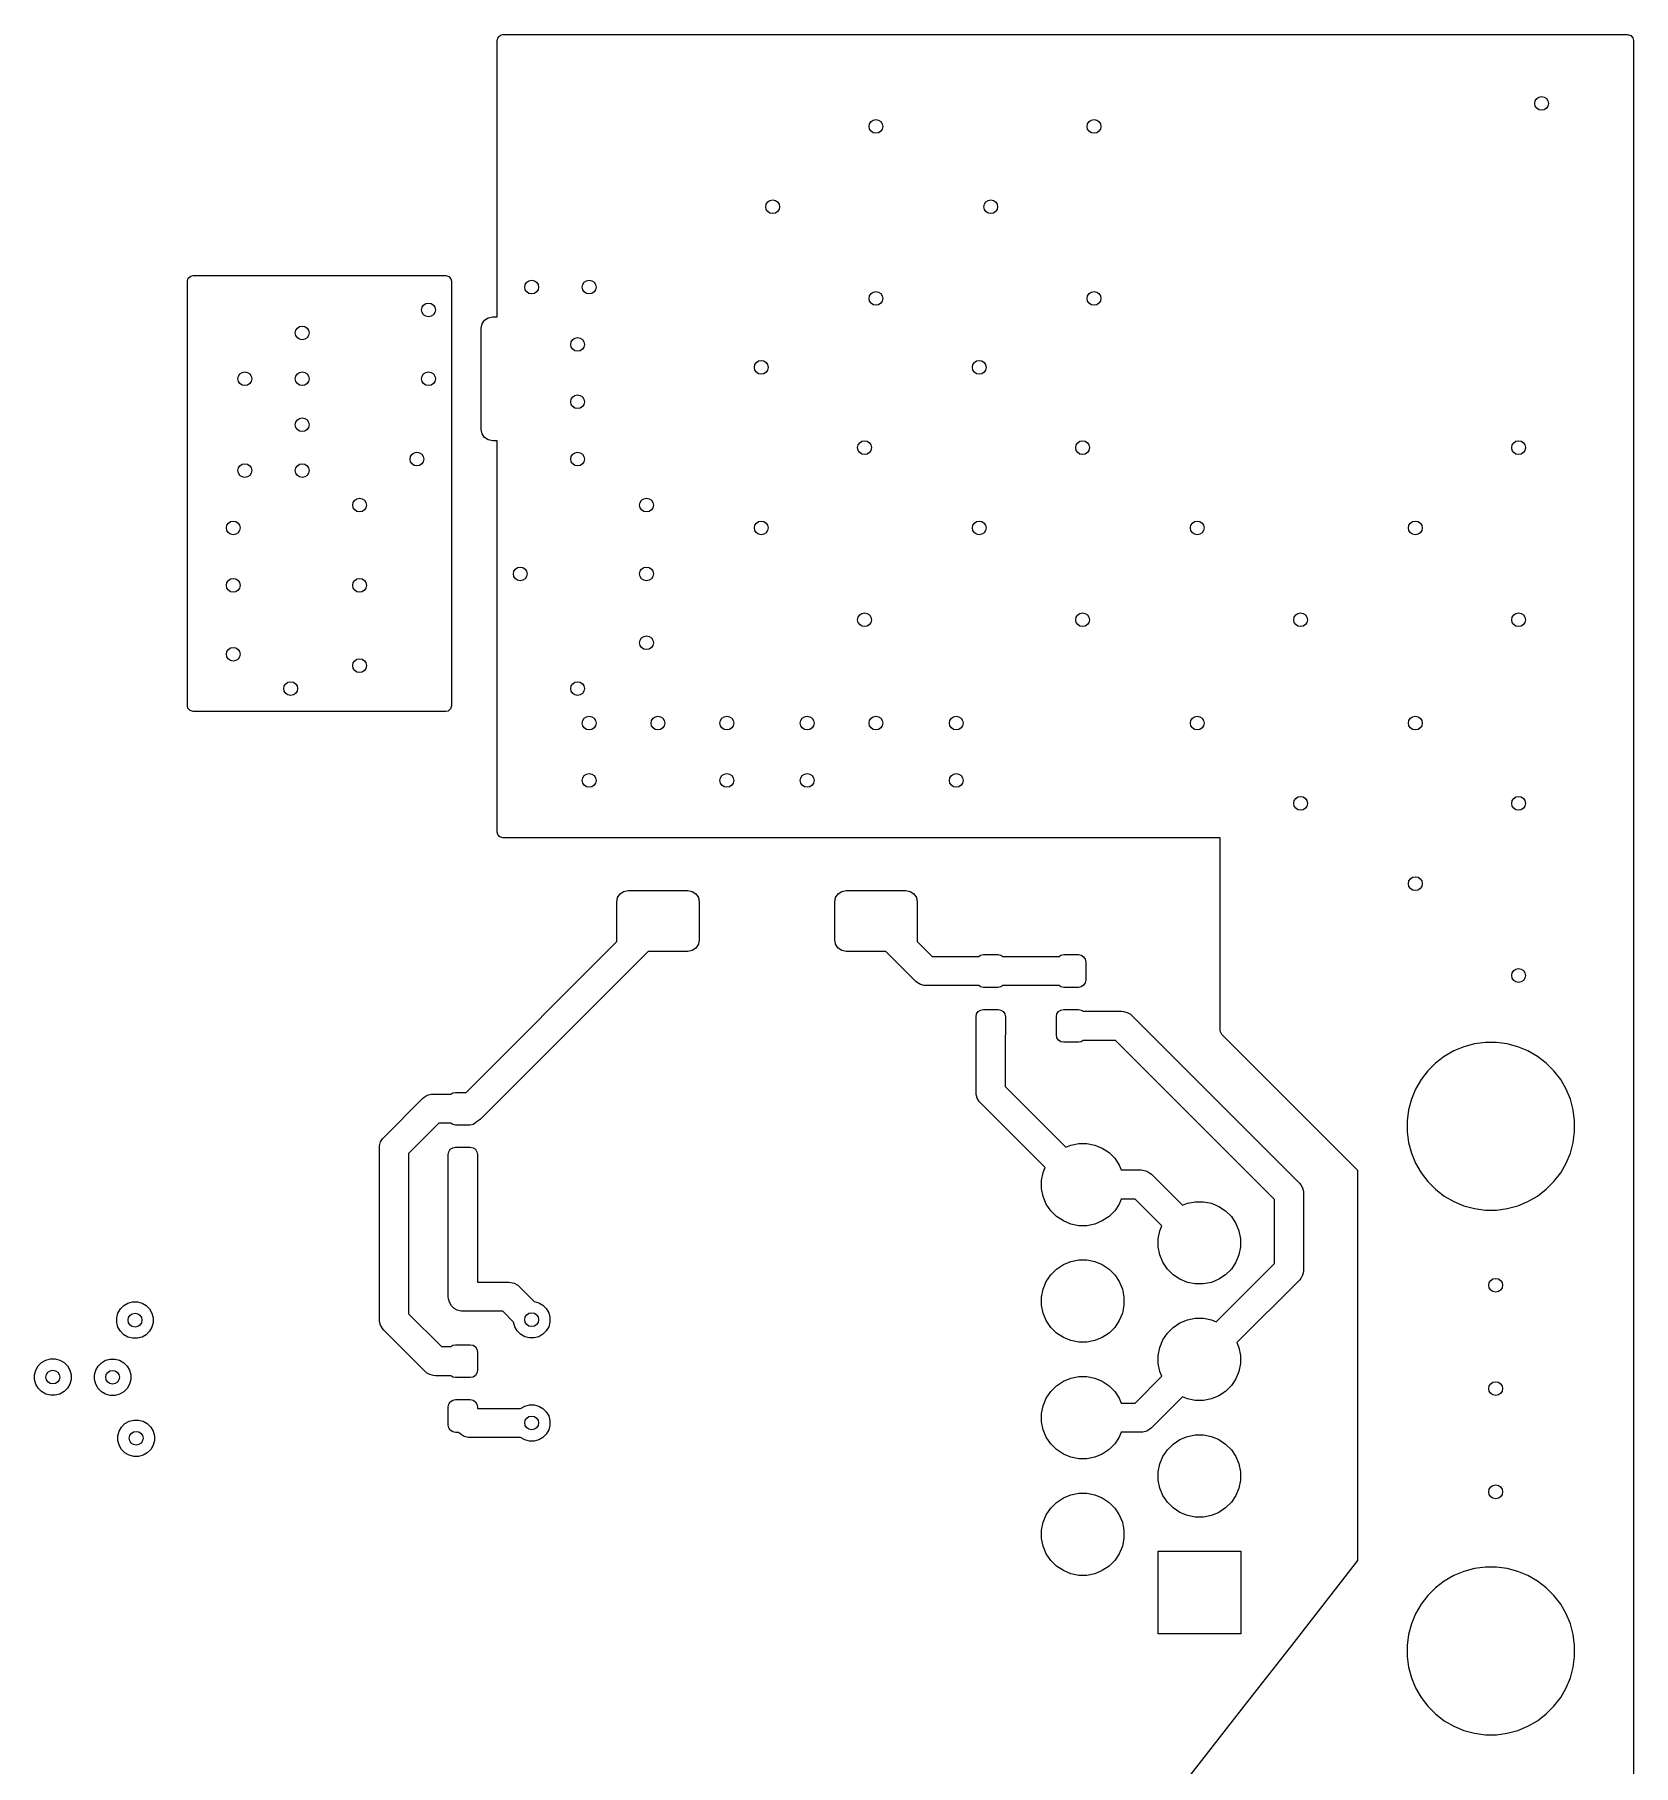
# Model space of a CAD drawing. Extents: x 0.98 to 8.13, y -3.46 to -0.83.
# Drawn here: x 6.759 to 8.13, y -2.311 to -0.827 of the extents above; entities that cross this region are included whole.
import ezdxf

# ---------------------------------------------------------------- set-up
doc = ezdxf.new("R2010")
doc.units = 0
doc.header["$MEASUREMENT"] = 0
doc.layers.add('BLACK', color=7, linetype='CONTINUOUS')

msp = doc.modelspace()

# ---------------------------------------------------------------- linework, layer by layer
at = {"layer": 'BLACK', "linetype": 'CONTINUOUS'}
for p, q in [((7.1555, -0.8317), (7.1563, -0.829)), ((7.1563, -0.829), (7.1584, -0.8272)), ((7.1584, -0.8272), (7.1604, -0.8268)), ((7.1604, -0.8268), (8.125, -0.8268)), ((8.125, -0.8268), (8.1277, -0.8276)), ((8.1277, -0.8276), (8.1295, -0.8296)), ((8.1295, -0.8296), (8.1299, -0.8317)), ((7.1555, -1.0689), (7.1555, -0.8317)), ((8.1299, -0.8317), (8.1299, -3.4597)), ((6.8898, -1.0383), (6.8905, -1.0357)), ((6.8898, -1.4026), (6.8898, -1.0383)), ((6.8905, -1.0357), (6.8926, -1.0339)), ((6.8926, -1.0339), (6.8946, -1.0335)), ((6.8946, -1.0335), (7.1113, -1.0335)), ((7.1113, -1.0335), (7.1139, -1.0342)), ((7.1139, -1.0342), (7.1157, -1.0363)), ((7.1157, -1.0363), (7.1161, -1.0383)), ((7.1161, -1.0383), (7.1161, -1.4026)), ((7.1478, -1.0696), (7.1516, -1.0689)), ((7.1516, -1.0689), (7.1555, -1.0689)), ((7.1417, -1.0787), (7.1425, -1.075)), ((7.1417, -1.1654), (7.1417, -1.0787)), ((7.1425, -1.075), (7.1446, -1.0718)), ((7.1446, -1.0718), (7.1478, -1.0696)), ((7.1425, -1.1691), (7.1417, -1.1654)), ((7.1446, -1.1723), (7.1425, -1.1691)), ((7.1478, -1.1744), (7.1446, -1.1723)), ((7.1516, -1.1752), (7.1478, -1.1744)), ((7.1555, -1.1752), (7.1516, -1.1752)), ((7.1555, -1.5109), (7.1555, -1.1752)), ((6.8902, -1.4046), (6.8898, -1.4026)), ((6.892, -1.4067), (6.8902, -1.4046)), ((6.8946, -1.4075), (6.892, -1.4067)), ((7.1113, -1.4075), (6.8946, -1.4075)), ((7.1133, -1.407), (7.1113, -1.4075)), ((7.1154, -1.4052), (7.1133, -1.407)), ((7.1161, -1.4026), (7.1154, -1.4052)), ((7.156, -1.5129), (7.1555, -1.5109)), ((7.1578, -1.515), (7.156, -1.5129)), ((7.1604, -1.5157), (7.1578, -1.515)), ((7.7756, -1.5157), (7.1604, -1.5157)), ((7.7756, -1.681), (7.7756, -1.5157)), ((7.2579, -1.5709), (7.2586, -1.5671)), ((7.2579, -1.6033), (7.2579, -1.5709)), ((7.2586, -1.5671), (7.2608, -1.5639)), ((7.2608, -1.5639), (7.2639, -1.5618)), ((7.2639, -1.5618), (7.2677, -1.561)), ((7.2677, -1.561), (7.3189, -1.561)), ((7.3189, -1.561), (7.3227, -1.5618)), ((7.3227, -1.5618), (7.3259, -1.5639)), ((7.3259, -1.5639), (7.328, -1.5671)), ((7.328, -1.5671), (7.3287, -1.5709)), ((7.3287, -1.5709), (7.3287, -1.6033)), ((7.4449, -1.5709), (7.4456, -1.5671)), ((7.4449, -1.6033), (7.4449, -1.5709)), ((7.4456, -1.5671), (7.4478, -1.5639)), ((7.4478, -1.5639), (7.451, -1.5618)), ((7.451, -1.5618), (7.4547, -1.561)), ((7.4547, -1.561), (7.5059, -1.561)), ((7.5059, -1.561), (7.5097, -1.5618)), ((7.5097, -1.5618), (7.5129, -1.5639)), ((7.5129, -1.5639), (7.515, -1.5671)), ((7.515, -1.5671), (7.5157, -1.5709)), ((7.5157, -1.5709), (7.5157, -1.6033)), ((7.2581, -1.6046), (7.2579, -1.6033)), ((7.3287, -1.6033), (7.328, -1.6071)), ((7.4456, -1.6071), (7.4449, -1.6033)), ((7.5157, -1.6033), (7.5155, -1.6046)), ((7.1287, -1.7341), (7.2581, -1.6046)), ((7.2849, -1.6132), (7.1411, -1.757)), ((7.3189, -1.6132), (7.2849, -1.6132)), ((7.3227, -1.6124), (7.3189, -1.6132)), ((7.3259, -1.6103), (7.3227, -1.6124)), ((7.328, -1.6071), (7.3259, -1.6103)), ((7.4478, -1.6103), (7.4456, -1.6071)), ((7.451, -1.6124), (7.4478, -1.6103)), ((7.4547, -1.6132), (7.451, -1.6124)), ((7.4887, -1.6132), (7.4547, -1.6132)), ((7.5144, -1.6389), (7.4887, -1.6132)), ((7.5155, -1.6046), (7.5284, -1.6175)), ((7.5284, -1.6175), (7.5684, -1.6175)), ((7.5684, -1.6175), (7.57, -1.6164)), ((7.57, -1.6164), (7.5724, -1.6159)), ((7.5724, -1.6159), (7.585, -1.6159)), ((7.585, -1.6159), (7.5874, -1.6164)), ((7.5874, -1.6164), (7.5891, -1.6175)), ((7.5891, -1.6175), (7.6373, -1.6175)), ((7.6373, -1.6175), (7.6389, -1.6164)), ((7.6389, -1.6164), (7.6413, -1.6159)), ((7.6413, -1.6159), (7.6539, -1.6159)), ((7.6539, -1.6159), (7.6563, -1.6164)), ((7.6563, -1.6164), (7.6584, -1.6178)), ((7.6584, -1.6178), (7.6598, -1.6198)), ((7.6598, -1.6198), (7.6602, -1.6222)), ((7.6602, -1.6222), (7.6602, -1.6378)), ((7.5156, -1.6399), (7.5144, -1.6389)), ((7.5184, -1.6416), (7.5156, -1.6399)), ((7.5216, -1.6424), (7.5184, -1.6416)), ((7.5232, -1.6425), (7.5216, -1.6424)), ((7.5684, -1.6425), (7.5232, -1.6425)), ((7.57, -1.6436), (7.5684, -1.6425)), ((7.5724, -1.6441), (7.57, -1.6436)), ((7.585, -1.6441), (7.5724, -1.6441)), ((7.5874, -1.6436), (7.585, -1.6441)), ((7.5891, -1.6425), (7.5874, -1.6436)), ((7.6373, -1.6425), (7.5891, -1.6425)), ((7.6389, -1.6436), (7.6373, -1.6425)), ((7.6413, -1.6441), (7.6389, -1.6436)), ((7.6539, -1.6441), (7.6413, -1.6441)), ((7.6563, -1.6436), (7.6539, -1.6441)), ((7.6584, -1.6422), (7.6563, -1.6436)), ((7.6598, -1.6402), (7.6584, -1.6422)), ((7.6602, -1.6378), (7.6598, -1.6402)), ((7.5661, -1.6693), (7.5666, -1.6669)), ((7.5661, -1.6848), (7.5661, -1.6693)), ((7.5666, -1.6669), (7.568, -1.6648)), ((7.568, -1.6648), (7.57, -1.6635)), ((7.57, -1.6635), (7.5724, -1.663)), ((7.5724, -1.663), (7.585, -1.663)), ((7.585, -1.663), (7.5874, -1.6635)), ((7.5874, -1.6635), (7.5895, -1.6648)), ((7.5895, -1.6648), (7.5909, -1.6669)), ((7.5909, -1.6669), (7.5913, -1.6693)), ((7.5913, -1.6693), (7.5913, -1.6848)), ((7.635, -1.6693), (7.6355, -1.6669)), ((7.635, -1.6848), (7.635, -1.6693)), ((7.6355, -1.6669), (7.6369, -1.6648)), ((7.6369, -1.6648), (7.6389, -1.6635)), ((7.6389, -1.6635), (7.6413, -1.663)), ((7.6413, -1.663), (7.6539, -1.663)), ((7.6539, -1.663), (7.6563, -1.6635)), ((7.6563, -1.6635), (7.658, -1.6646)), ((7.658, -1.6646), (7.6908, -1.6646)), ((7.6908, -1.6646), (7.6925, -1.6647)), ((7.6925, -1.6647), (7.6956, -1.6655)), ((7.6956, -1.6655), (7.6985, -1.6671)), ((7.6985, -1.6671), (7.6997, -1.6682)), ((7.6997, -1.6682), (7.8435, -1.812)), ((7.5662, -1.6853), (7.5661, -1.6848)), ((7.5662, -1.7343), (7.5662, -1.6853)), ((7.5913, -1.6848), (7.5912, -1.6853)), ((7.5912, -1.6853), (7.5912, -1.7291)), ((7.6355, -1.6873), (7.635, -1.6848)), ((7.6369, -1.6893), (7.6355, -1.6873)), ((7.6389, -1.6907), (7.6369, -1.6893)), ((7.6413, -1.6911), (7.6389, -1.6907)), ((7.6539, -1.6911), (7.6413, -1.6911)), ((7.6563, -1.6907), (7.6539, -1.6911)), ((7.658, -1.6896), (7.6563, -1.6907)), ((7.6857, -1.6896), (7.658, -1.6896)), ((7.8221, -1.826), (7.6857, -1.6896)), ((7.7757, -1.6821), (7.7756, -1.681)), ((7.777, -1.6845), (7.7757, -1.6821)), ((7.851, -1.7585), (7.777, -1.6845)), ((8.003, -1.6913), (7.9936, -1.6925)), ((8.0124, -1.6913), (8.003, -1.6913)), ((8.003, -1.6913), (8.003, -1.6913)), ((8.003, -1.6913), (8.003, -1.6913)), ((8.0217, -1.6925), (8.0124, -1.6913)), ((8.0124, -1.6913), (8.0124, -1.6913)), ((8.0124, -1.6913), (8.0124, -1.6913)), ((7.9677, -1.7033), (7.9602, -1.709)), ((7.9758, -1.6986), (7.9677, -1.7033)), ((7.9677, -1.7033), (7.9677, -1.7033)), ((7.9845, -1.695), (7.9758, -1.6986)), ((7.9758, -1.6986), (7.9758, -1.6986)), ((7.9936, -1.6925), (7.9845, -1.695)), ((8.0308, -1.695), (8.0217, -1.6925)), ((8.0395, -1.6986), (8.0308, -1.695)), ((8.0477, -1.7033), (8.0395, -1.6986)), ((8.0395, -1.6986), (8.0395, -1.6986)), ((8.0395, -1.6986), (8.0395, -1.6986)), ((8.0395, -1.6986), (8.0395, -1.6986)), ((8.0552, -1.709), (8.0477, -1.7033)), ((8.0477, -1.7033), (8.0477, -1.7033)), ((7.9535, -1.7157), (7.9478, -1.7232)), ((7.9602, -1.709), (7.9535, -1.7157)), ((7.9535, -1.7157), (7.9535, -1.7157)), ((7.9602, -1.709), (7.9602, -1.709)), ((8.0618, -1.7157), (8.0552, -1.709)), ((8.0552, -1.709), (8.0552, -1.709)), ((8.0676, -1.7232), (8.0618, -1.7157)), ((8.0618, -1.7157), (8.0618, -1.7157)), ((7.0927, -1.7382), (7.0955, -1.7366)), ((7.0955, -1.7366), (7.0987, -1.7357)), ((7.0987, -1.7357), (7.1003, -1.7356)), ((7.1003, -1.7356), (7.1156, -1.7356)), ((7.1156, -1.7356), (7.1173, -1.7345)), ((7.1173, -1.7345), (7.1197, -1.7341)), ((7.1197, -1.7341), (7.1287, -1.7341)), ((7.5663, -1.7359), (7.5662, -1.7343)), ((7.5672, -1.739), (7.5663, -1.7359)), ((7.5912, -1.7291), (7.6432, -1.781)), ((7.9431, -1.7313), (7.9395, -1.74)), ((7.9478, -1.7232), (7.9431, -1.7313)), ((7.9431, -1.7313), (7.9431, -1.7313)), ((7.9478, -1.7232), (7.9478, -1.7232)), ((8.0723, -1.7313), (8.0676, -1.7232)), ((8.0676, -1.7232), (8.0676, -1.7232)), ((8.0759, -1.74), (8.0723, -1.7313)), ((8.0723, -1.7313), (8.0723, -1.7313)), ((7.0581, -1.7727), (7.0915, -1.7393)), ((7.0915, -1.7393), (7.0927, -1.7382)), ((7.5688, -1.7419), (7.5672, -1.739)), ((7.5699, -1.7431), (7.5688, -1.7419)), ((7.6255, -1.7987), (7.5699, -1.7431)), ((7.937, -1.7491), (7.9358, -1.7585)), ((7.9395, -1.74), (7.937, -1.7491)), ((8.0783, -1.7491), (8.0759, -1.74)), ((8.0795, -1.7585), (8.0783, -1.7491)), ((7.1055, -1.7606), (7.0794, -1.7867)), ((7.1156, -1.7606), (7.1055, -1.7606)), ((7.1173, -1.7617), (7.1156, -1.7606)), ((7.1197, -1.7622), (7.1173, -1.7617)), ((7.1323, -1.7622), (7.1197, -1.7622)), ((7.1347, -1.7617), (7.1323, -1.7622)), ((7.1367, -1.7604), (7.1347, -1.7617)), ((7.1373, -1.7596), (7.1367, -1.7604)), ((7.1399, -1.758), (7.1373, -1.7596)), ((7.1411, -1.757), (7.1399, -1.758)), ((7.8937, -1.8012), (7.851, -1.7585)), ((7.9358, -1.7585), (7.9358, -1.7585)), ((7.9358, -1.7585), (7.9358, -1.7679)), ((8.0795, -1.7679), (8.0795, -1.7585)), ((7.0544, -1.7815), (7.0545, -1.7799)), ((7.0544, -1.9291), (7.0544, -1.7815)), ((7.0545, -1.7799), (7.0554, -1.7767)), ((7.0554, -1.7767), (7.057, -1.7739)), ((7.057, -1.7739), (7.0581, -1.7727)), ((7.1173, -1.7816), (7.1197, -1.7811)), ((7.1197, -1.7811), (7.1323, -1.7811)), ((7.1323, -1.7811), (7.1347, -1.7816)), ((7.6432, -1.781), (7.6474, -1.7793)), ((7.6474, -1.7793), (7.6542, -1.7779)), ((7.6542, -1.7779), (7.6612, -1.7779)), ((7.6612, -1.7779), (7.668, -1.7793)), ((7.668, -1.7793), (7.6744, -1.7819)), ((7.9358, -1.7679), (7.9358, -1.7679)), ((7.9358, -1.7679), (7.937, -1.7772)), ((7.937, -1.7772), (7.9395, -1.7863)), ((8.0759, -1.7863), (8.0783, -1.7772)), ((8.0783, -1.7772), (8.0795, -1.7679)), ((7.0794, -1.7867), (7.0794, -1.924)), ((7.1134, -1.7874), (7.1139, -1.785)), ((7.1134, -1.803), (7.1134, -1.7874)), ((7.1139, -1.785), (7.1152, -1.7829)), ((7.1152, -1.7829), (7.1173, -1.7816)), ((7.1347, -1.7816), (7.1367, -1.7829)), ((7.1367, -1.7829), (7.1381, -1.785)), ((7.1381, -1.785), (7.1386, -1.7874)), ((7.1386, -1.7874), (7.1386, -1.803)), ((7.6744, -1.7819), (7.6802, -1.7858)), ((7.6802, -1.7858), (7.6851, -1.7907)), ((7.6851, -1.7907), (7.6889, -1.7965)), ((7.9395, -1.7863), (7.9431, -1.795)), ((7.9431, -1.795), (7.9431, -1.795)), ((7.9431, -1.795), (7.9478, -1.8032)), ((8.0676, -1.8032), (8.0723, -1.795)), ((8.0723, -1.795), (8.0759, -1.7863)), ((7.1135, -1.8034), (7.1134, -1.803)), ((7.1135, -1.9094), (7.1135, -1.8034)), ((7.1386, -1.803), (7.1385, -1.8034)), ((7.1385, -1.8034), (7.1385, -1.8969)), ((7.6224, -1.8097), (7.6238, -1.8029)), ((7.6224, -1.8167), (7.6224, -1.8097)), ((7.6238, -1.8029), (7.6255, -1.7987)), ((7.6889, -1.7965), (7.6907, -1.8007)), ((7.6907, -1.8007), (7.7077, -1.8007)), ((7.7077, -1.8007), (7.7093, -1.8008)), ((7.7093, -1.8008), (7.7125, -1.8016)), ((7.7125, -1.8016), (7.7153, -1.8033)), ((7.7153, -1.8033), (7.7165, -1.8044)), ((7.7165, -1.8044), (7.7432, -1.831)), ((7.8937, -2.1358), (7.8937, -1.8012)), ((7.9478, -1.8032), (7.9478, -1.8032)), ((7.9478, -1.8032), (7.9535, -1.8107)), ((7.9535, -1.8107), (7.9535, -1.8107)), ((7.9535, -1.8107), (7.9602, -1.8173)), ((8.0552, -1.8173), (8.0618, -1.8107)), ((8.0618, -1.8107), (8.0676, -1.8032)), ((7.6238, -1.8235), (7.6224, -1.8167)), ((7.6264, -1.8299), (7.6238, -1.8235)), ((7.6907, -1.8257), (7.6889, -1.8299)), ((7.7025, -1.8257), (7.6907, -1.8257)), ((7.7255, -1.8487), (7.7025, -1.8257)), ((7.8221, -1.881), (7.8221, -1.826)), ((7.8435, -1.812), (7.8446, -1.8133)), ((7.8446, -1.8133), (7.8462, -1.8161)), ((7.8462, -1.8161), (7.847, -1.8192)), ((7.847, -1.8192), (7.8471, -1.8209)), ((7.8471, -1.8209), (7.8471, -1.8862)), ((7.9602, -1.8173), (7.9602, -1.8173)), ((7.9602, -1.8173), (7.9677, -1.8231)), ((7.9677, -1.8231), (7.9677, -1.8231)), ((7.9677, -1.8231), (7.9758, -1.8278)), ((8.0395, -1.8278), (8.0477, -1.8231)), ((8.0477, -1.8231), (8.0552, -1.8173)), ((7.6303, -1.8357), (7.6264, -1.8299)), ((7.6352, -1.8406), (7.6303, -1.8357)), ((7.641, -1.8444), (7.6352, -1.8406)), ((7.6802, -1.8406), (7.6744, -1.8444)), ((7.6851, -1.8357), (7.6802, -1.8406)), ((7.6889, -1.8299), (7.6851, -1.8357)), ((7.7432, -1.831), (7.7474, -1.8293)), ((7.7474, -1.8293), (7.7542, -1.8279)), ((7.7542, -1.8279), (7.7612, -1.8279)), ((7.7612, -1.8279), (7.768, -1.8293)), ((7.768, -1.8293), (7.7744, -1.8319)), ((7.7744, -1.8319), (7.7802, -1.8358)), ((7.7802, -1.8358), (7.7851, -1.8407)), ((7.7851, -1.8407), (7.7889, -1.8465)), ((7.9758, -1.8278), (7.9758, -1.8278)), ((7.9758, -1.8278), (7.9758, -1.8278)), ((7.9758, -1.8278), (7.9845, -1.8314)), ((7.9845, -1.8314), (7.9936, -1.8338)), ((7.9936, -1.8338), (8.003, -1.8351)), ((8.003, -1.8351), (8.003, -1.8351)), ((8.003, -1.8351), (8.0124, -1.8351)), ((8.0124, -1.8351), (8.0217, -1.8338)), ((8.0124, -1.8351), (8.0124, -1.8351)), ((8.0217, -1.8338), (8.0308, -1.8314)), ((8.0308, -1.8314), (8.0395, -1.8278)), ((7.6474, -1.8471), (7.641, -1.8444)), ((7.6542, -1.8485), (7.6474, -1.8471)), ((7.6612, -1.8485), (7.6542, -1.8485)), ((7.668, -1.8471), (7.6612, -1.8485)), ((7.6744, -1.8444), (7.668, -1.8471)), ((7.7224, -1.8597), (7.7238, -1.8529)), ((7.7238, -1.8529), (7.7255, -1.8487)), ((7.7889, -1.8465), (7.7916, -1.8529)), ((7.7916, -1.8529), (7.7929, -1.8597)), ((7.7224, -1.8667), (7.7224, -1.8597)), ((7.7238, -1.8735), (7.7224, -1.8667)), ((7.7929, -1.8667), (7.7916, -1.8735)), ((7.7929, -1.8597), (7.7929, -1.8667)), ((7.6352, -1.8858), (7.641, -1.8819)), ((7.641, -1.8819), (7.6474, -1.8793)), ((7.6474, -1.8793), (7.6542, -1.8779)), ((7.6542, -1.8779), (7.6612, -1.8779)), ((7.6612, -1.8779), (7.668, -1.8793)), ((7.668, -1.8793), (7.6744, -1.8819)), ((7.6744, -1.8819), (7.6802, -1.8858)), ((7.7264, -1.8799), (7.7238, -1.8735)), ((7.7303, -1.8857), (7.7264, -1.8799)), ((7.7722, -1.931), (7.8221, -1.881)), ((7.7889, -1.8799), (7.7851, -1.8857)), ((7.7916, -1.8735), (7.7889, -1.8799)), ((7.1385, -1.8969), (7.1654, -1.8969)), ((7.1654, -1.8969), (7.167, -1.8971)), ((7.167, -1.8971), (7.1701, -1.8979)), ((7.1701, -1.8979), (7.173, -1.8995)), ((7.173, -1.8995), (7.1742, -1.9006)), ((7.6238, -1.9029), (7.6264, -1.8965)), ((7.6264, -1.8965), (7.6303, -1.8907)), ((7.6303, -1.8907), (7.6352, -1.8858)), ((7.6802, -1.8858), (7.6851, -1.8907)), ((7.6851, -1.8907), (7.6889, -1.8965)), ((7.6889, -1.8965), (7.6916, -1.9029)), ((7.7352, -1.8906), (7.7303, -1.8857)), ((7.741, -1.8944), (7.7352, -1.8906)), ((7.7474, -1.8971), (7.741, -1.8944)), ((7.7542, -1.8985), (7.7474, -1.8971)), ((7.7612, -1.8985), (7.7542, -1.8985)), ((7.768, -1.8971), (7.7612, -1.8985)), ((7.7744, -1.8944), (7.768, -1.8971)), ((7.7802, -1.8906), (7.7744, -1.8944)), ((7.7851, -1.8857), (7.7802, -1.8906)), ((7.8435, -1.8951), (7.7898, -1.9487)), ((7.8446, -1.8938), (7.8435, -1.8951)), ((7.8462, -1.891), (7.8446, -1.8938)), ((7.847, -1.8879), (7.8462, -1.891)), ((7.8471, -1.8862), (7.847, -1.8879)), ((6.8352, -1.917), (6.8387, -1.9149)), ((6.8387, -1.9149), (6.8427, -1.9138)), ((6.8427, -1.9138), (6.8468, -1.9138)), ((6.8468, -1.9138), (6.8508, -1.9149)), ((6.8508, -1.9149), (6.8544, -1.917)), ((7.1136, -1.9111), (7.1135, -1.9094)), ((7.1144, -1.9142), (7.1136, -1.9111)), ((7.1161, -1.9171), (7.1144, -1.9142)), ((7.1742, -1.9006), (7.1871, -1.9135)), ((7.1871, -1.9135), (7.1911, -1.9146)), ((7.1911, -1.9146), (7.1946, -1.9166)), ((7.6224, -1.9097), (7.6238, -1.9029)), ((7.6224, -1.9167), (7.6224, -1.9097)), ((7.6916, -1.9029), (7.6929, -1.9097)), ((7.6929, -1.9097), (7.6929, -1.9167)), ((6.8292, -1.9274), (6.8302, -1.9234)), ((6.8292, -1.9315), (6.8292, -1.9274)), ((6.8302, -1.9234), (6.8323, -1.9199)), ((6.8323, -1.9199), (6.8352, -1.917)), ((6.8544, -1.917), (6.8573, -1.9199)), ((6.8573, -1.9199), (6.8593, -1.9234)), ((6.8593, -1.9234), (6.8604, -1.9274)), ((6.8604, -1.9274), (6.8604, -1.9315)), ((7.0545, -1.9308), (7.0544, -1.9291)), ((7.0794, -1.924), (7.1076, -1.9522)), ((7.1184, -1.9194), (7.1161, -1.9171)), ((7.1212, -1.921), (7.1184, -1.9194)), ((7.1244, -1.9218), (7.1212, -1.921)), ((7.126, -1.9219), (7.1244, -1.9218)), ((7.1602, -1.9219), (7.126, -1.9219)), ((7.1694, -1.9312), (7.1602, -1.9219)), ((7.1946, -1.9166), (7.1975, -1.9195)), ((7.1975, -1.9195), (7.1996, -1.9231)), ((7.1996, -1.9231), (7.2007, -1.9271)), ((7.2007, -1.9271), (7.2007, -1.9312)), ((7.6238, -1.9235), (7.6224, -1.9167)), ((7.6264, -1.9299), (7.6238, -1.9235)), ((7.6303, -1.9357), (7.6264, -1.9299)), ((7.6889, -1.9299), (7.6851, -1.9357)), ((7.6916, -1.9235), (7.6889, -1.9299)), ((7.6929, -1.9167), (7.6916, -1.9235)), ((7.741, -1.9319), (7.7474, -1.9293)), ((7.7474, -1.9293), (7.7542, -1.9279)), ((7.7542, -1.9279), (7.7612, -1.9279)), ((7.7612, -1.9279), (7.768, -1.9293)), ((7.768, -1.9293), (7.7722, -1.931)), ((6.8302, -1.9355), (6.8292, -1.9315)), ((6.8323, -1.939), (6.8302, -1.9355)), ((6.8352, -1.942), (6.8323, -1.939)), ((6.8387, -1.944), (6.8352, -1.942)), ((6.8427, -1.9451), (6.8387, -1.944)), ((6.8508, -1.944), (6.8468, -1.9451)), ((6.8544, -1.942), (6.8508, -1.944)), ((6.8573, -1.939), (6.8544, -1.942)), ((6.8593, -1.9355), (6.8573, -1.939)), ((6.8604, -1.9315), (6.8593, -1.9355)), ((7.0554, -1.9339), (7.0545, -1.9308)), ((7.057, -1.9367), (7.0554, -1.9339)), ((7.0581, -1.938), (7.057, -1.9367)), ((7.0936, -1.9735), (7.0581, -1.938)), ((7.1705, -1.9352), (7.1694, -1.9312)), ((7.1725, -1.9387), (7.1705, -1.9352)), ((7.1755, -1.9416), (7.1725, -1.9387)), ((7.179, -1.9437), (7.1755, -1.9416)), ((7.183, -1.9447), (7.179, -1.9437)), ((7.1871, -1.9447), (7.183, -1.9447)), ((7.1911, -1.9437), (7.1871, -1.9447)), ((7.1946, -1.9416), (7.1911, -1.9437)), ((7.1975, -1.9387), (7.1946, -1.9416)), ((7.1996, -1.9352), (7.1975, -1.9387)), ((7.2007, -1.9312), (7.1996, -1.9352)), ((7.6352, -1.9406), (7.6303, -1.9357)), ((7.641, -1.9444), (7.6352, -1.9406)), ((7.6474, -1.9471), (7.641, -1.9444)), ((7.6744, -1.9444), (7.668, -1.9471)), ((7.6802, -1.9406), (7.6744, -1.9444)), ((7.6851, -1.9357), (7.6802, -1.9406)), ((7.7264, -1.9465), (7.7303, -1.9407)), ((7.7303, -1.9407), (7.7352, -1.9358)), ((7.7352, -1.9358), (7.741, -1.9319)), ((6.8468, -1.9451), (6.8427, -1.9451)), ((7.1076, -1.9522), (7.1156, -1.9522)), ((7.1156, -1.9522), (7.1173, -1.9511)), ((7.1173, -1.9511), (7.1197, -1.9506)), ((7.1197, -1.9506), (7.1323, -1.9506)), ((7.1323, -1.9506), (7.1347, -1.9511)), ((7.1347, -1.9511), (7.1367, -1.9524)), ((7.1367, -1.9524), (7.1381, -1.9545)), ((7.1381, -1.9545), (7.1386, -1.9569)), ((7.1386, -1.9569), (7.1386, -1.9724)), ((7.6542, -1.9485), (7.6474, -1.9471)), ((7.6612, -1.9485), (7.6542, -1.9485)), ((7.668, -1.9471), (7.6612, -1.9485)), ((7.7224, -1.9597), (7.7238, -1.9529)), ((7.7224, -1.9667), (7.7224, -1.9597)), ((7.7238, -1.9529), (7.7264, -1.9465)), ((7.7898, -1.9487), (7.7916, -1.9529)), ((7.7916, -1.9529), (7.7929, -1.9597)), ((7.7929, -1.9597), (7.7929, -1.9667)), ((6.7587, -1.9763), (6.7598, -1.9723)), ((6.7598, -1.9723), (6.7618, -1.9688)), ((6.7618, -1.9688), (6.7647, -1.9659)), ((6.7647, -1.9659), (6.7683, -1.9638)), ((6.7683, -1.9638), (6.7723, -1.9627)), ((6.7723, -1.9627), (6.7764, -1.9627)), ((6.7764, -1.9627), (6.7803, -1.9638)), ((6.7803, -1.9638), (6.7839, -1.9659)), ((6.7839, -1.9659), (6.7868, -1.9688)), ((6.7868, -1.9688), (6.7889, -1.9723)), ((6.7889, -1.9723), (6.7899, -1.9763)), ((6.81, -1.9764), (6.8111, -1.9725)), ((6.8111, -1.9725), (6.8131, -1.9689)), ((6.8131, -1.9689), (6.816, -1.966)), ((6.816, -1.966), (6.8196, -1.9639)), ((6.8196, -1.9639), (6.8235, -1.9629)), ((6.8235, -1.9629), (6.8277, -1.9629)), ((6.8277, -1.9629), (6.8316, -1.9639)), ((6.8316, -1.9639), (6.8352, -1.966)), ((6.8352, -1.966), (6.8381, -1.9689)), ((6.8381, -1.9689), (6.8401, -1.9725)), ((6.8401, -1.9725), (6.8412, -1.9764)), ((7.0949, -1.9746), (7.0936, -1.9735)), ((7.1386, -1.9724), (7.1381, -1.9749)), ((7.7238, -1.9735), (7.7224, -1.9667)), ((7.7255, -1.9777), (7.7238, -1.9735)), ((7.7916, -1.9735), (7.7889, -1.9799)), ((7.7929, -1.9667), (7.7916, -1.9735)), ((6.7587, -1.9804), (6.7587, -1.9763)), ((6.7598, -1.9844), (6.7587, -1.9804)), ((6.7618, -1.9879), (6.7598, -1.9844)), ((6.7647, -1.9908), (6.7618, -1.9879)), ((6.7868, -1.9879), (6.7839, -1.9908)), ((6.7889, -1.9844), (6.7868, -1.9879)), ((6.7899, -1.9804), (6.7889, -1.9844)), ((6.7899, -1.9763), (6.7899, -1.9804)), ((6.81, -1.9805), (6.81, -1.9764)), ((6.8111, -1.9845), (6.81, -1.9805)), ((6.8131, -1.9881), (6.8111, -1.9845)), ((6.816, -1.991), (6.8131, -1.9881)), ((6.8381, -1.9881), (6.8352, -1.991)), ((6.8401, -1.9845), (6.8381, -1.9881)), ((6.8412, -1.9805), (6.8401, -1.9845)), ((6.8412, -1.9764), (6.8412, -1.9805)), ((7.0977, -1.9762), (7.0949, -1.9746)), ((7.1008, -1.9771), (7.0977, -1.9762)), ((7.1025, -1.9772), (7.1008, -1.9771)), ((7.1156, -1.9772), (7.1025, -1.9772)), ((7.1173, -1.9783), (7.1156, -1.9772)), ((7.1197, -1.9787), (7.1173, -1.9783)), ((7.1323, -1.9787), (7.1197, -1.9787)), ((7.1347, -1.9783), (7.1323, -1.9787)), ((7.1367, -1.9769), (7.1347, -1.9783)), ((7.1381, -1.9749), (7.1367, -1.9769)), ((7.6303, -1.9907), (7.6352, -1.9858)), ((7.6352, -1.9858), (7.641, -1.9819)), ((7.641, -1.9819), (7.6474, -1.9793)), ((7.6474, -1.9793), (7.6542, -1.9779)), ((7.6542, -1.9779), (7.6612, -1.9779)), ((7.6612, -1.9779), (7.668, -1.9793)), ((7.668, -1.9793), (7.6744, -1.9819)), ((7.6744, -1.9819), (7.6802, -1.9858)), ((7.6802, -1.9858), (7.6851, -1.9907)), ((7.7025, -2.0007), (7.7255, -1.9777)), ((7.7851, -1.9857), (7.7802, -1.9906)), ((7.7889, -1.9799), (7.7851, -1.9857)), ((6.7683, -1.9929), (6.7647, -1.9908)), ((6.7723, -1.994), (6.7683, -1.9929)), ((6.7764, -1.994), (6.7723, -1.994)), ((6.7803, -1.9929), (6.7764, -1.994)), ((6.7839, -1.9908), (6.7803, -1.9929)), ((6.8196, -1.993), (6.816, -1.991)), ((6.8235, -1.9941), (6.8196, -1.993)), ((6.8277, -1.9941), (6.8235, -1.9941)), ((6.8316, -1.993), (6.8277, -1.9941)), ((6.8352, -1.991), (6.8316, -1.993)), ((7.1134, -2.0039), (7.1139, -2.0015)), ((7.1134, -2.0195), (7.1134, -2.0039)), ((7.1139, -2.0015), (7.1152, -1.9995)), ((7.1152, -1.9995), (7.1173, -1.9981)), ((7.1173, -1.9981), (7.1197, -1.9976)), ((7.1197, -1.9976), (7.1323, -1.9976)), ((7.1323, -1.9976), (7.1347, -1.9981)), ((7.1347, -1.9981), (7.1367, -1.9995)), ((7.1367, -1.9995), (7.1381, -2.0015)), ((7.1381, -2.0015), (7.1386, -2.0039)), ((7.1386, -2.0039), (7.1386, -2.0052)), ((7.1755, -2.0052), (7.179, -2.0032)), ((7.179, -2.0032), (7.183, -2.0021)), ((7.183, -2.0021), (7.1871, -2.0021)), ((7.1871, -2.0021), (7.1911, -2.0032)), ((7.1911, -2.0032), (7.1946, -2.0052)), ((7.6224, -2.0097), (7.6238, -2.0029)), ((7.6238, -2.0029), (7.6264, -1.9965)), ((7.6264, -1.9965), (7.6303, -1.9907)), ((7.6851, -1.9907), (7.6889, -1.9965)), ((7.6889, -1.9965), (7.6907, -2.0007)), ((7.6907, -2.0007), (7.7025, -2.0007)), ((7.7432, -1.9954), (7.7165, -2.022)), ((7.7474, -1.9971), (7.7432, -1.9954)), ((7.7542, -1.9985), (7.7474, -1.9971)), ((7.7612, -1.9985), (7.7542, -1.9985)), ((7.768, -1.9971), (7.7612, -1.9985)), ((7.7744, -1.9944), (7.768, -1.9971)), ((7.7802, -1.9906), (7.7744, -1.9944)), ((6.8333, -2.0212), (6.8362, -2.0183)), ((6.8362, -2.0183), (6.8397, -2.0162)), ((6.8397, -2.0162), (6.8437, -2.0152)), ((6.8437, -2.0152), (6.8478, -2.0152)), ((6.8478, -2.0152), (6.8518, -2.0162)), ((6.8518, -2.0162), (6.8553, -2.0183)), ((6.8553, -2.0183), (6.8583, -2.0212)), ((7.1386, -2.0052), (7.1755, -2.0052)), ((7.1946, -2.0052), (7.1975, -2.0081)), ((7.1975, -2.0081), (7.1996, -2.0117)), ((7.1996, -2.0117), (7.2007, -2.0157)), ((7.2007, -2.0157), (7.2007, -2.0198)), ((7.6224, -2.0167), (7.6224, -2.0097)), ((7.6238, -2.0235), (7.6224, -2.0167)), ((6.8301, -2.0287), (6.8312, -2.0247)), ((6.8301, -2.0328), (6.8301, -2.0287)), ((6.8312, -2.0368), (6.8301, -2.0328)), ((6.8312, -2.0247), (6.8333, -2.0212)), ((6.8583, -2.0212), (6.8603, -2.0247)), ((6.8603, -2.0247), (6.8614, -2.0287)), ((6.8614, -2.0328), (6.8603, -2.0368)), ((6.8614, -2.0287), (6.8614, -2.0328)), ((7.1139, -2.0219), (7.1134, -2.0195)), ((7.1152, -2.0239), (7.1139, -2.0219)), ((7.1173, -2.0253), (7.1152, -2.0239)), ((7.1197, -2.0258), (7.1173, -2.0253)), ((7.1224, -2.0258), (7.1197, -2.0258)), ((7.1231, -2.0266), (7.1224, -2.0258)), ((7.1244, -2.0276), (7.1231, -2.0266)), ((7.1272, -2.0293), (7.1244, -2.0276)), ((7.1304, -2.0301), (7.1272, -2.0293)), ((7.132, -2.0302), (7.1304, -2.0301)), ((7.1755, -2.0302), (7.132, -2.0302)), ((7.179, -2.0323), (7.1755, -2.0302)), ((7.183, -2.0333), (7.179, -2.0323)), ((7.1871, -2.0333), (7.183, -2.0333)), ((7.1911, -2.0323), (7.1871, -2.0333)), ((7.1946, -2.0302), (7.1911, -2.0323)), ((7.1975, -2.0273), (7.1946, -2.0302)), ((7.1996, -2.0237), (7.1975, -2.0273)), ((7.2007, -2.0198), (7.1996, -2.0237)), ((7.6264, -2.0299), (7.6238, -2.0235)), ((7.6303, -2.0357), (7.6264, -2.0299)), ((7.6889, -2.0299), (7.6851, -2.0357)), ((7.6907, -2.0257), (7.6889, -2.0299)), ((7.7077, -2.0257), (7.6907, -2.0257)), ((7.7093, -2.0256), (7.7077, -2.0257)), ((7.7125, -2.0247), (7.7093, -2.0256)), ((7.7153, -2.0231), (7.7125, -2.0247)), ((7.7165, -2.022), (7.7153, -2.0231)), ((7.7352, -2.0358), (7.741, -2.0319)), ((7.741, -2.0319), (7.7474, -2.0293)), ((7.7474, -2.0293), (7.7542, -2.0279)), ((7.7542, -2.0279), (7.7612, -2.0279)), ((7.7612, -2.0279), (7.768, -2.0293)), ((7.768, -2.0293), (7.7744, -2.0319)), ((7.7744, -2.0319), (7.7802, -2.0358)), ((6.8333, -2.0404), (6.8312, -2.0368)), ((6.8362, -2.0433), (6.8333, -2.0404)), ((6.8397, -2.0453), (6.8362, -2.0433)), ((6.8437, -2.0464), (6.8397, -2.0453)), ((6.8478, -2.0464), (6.8437, -2.0464)), ((6.8518, -2.0453), (6.8478, -2.0464)), ((6.8553, -2.0433), (6.8518, -2.0453)), ((6.8583, -2.0404), (6.8553, -2.0433)), ((6.8603, -2.0368), (6.8583, -2.0404)), ((7.6352, -2.0406), (7.6303, -2.0357)), ((7.641, -2.0444), (7.6352, -2.0406)), ((7.6474, -2.0471), (7.641, -2.0444)), ((7.6542, -2.0485), (7.6474, -2.0471)), ((7.6612, -2.0485), (7.6542, -2.0485)), ((7.668, -2.0471), (7.6612, -2.0485)), ((7.6744, -2.0444), (7.668, -2.0471)), ((7.6802, -2.0406), (7.6744, -2.0444)), ((7.6851, -2.0357), (7.6802, -2.0406)), ((7.7238, -2.0529), (7.7264, -2.0465)), ((7.7264, -2.0465), (7.7303, -2.0407)), ((7.7303, -2.0407), (7.7352, -2.0358)), ((7.7802, -2.0358), (7.7851, -2.0407)), ((7.7851, -2.0407), (7.7889, -2.0465)), ((7.7889, -2.0465), (7.7916, -2.0529)), ((7.7224, -2.0597), (7.7238, -2.0529)), ((7.7224, -2.0667), (7.7224, -2.0597)), ((7.7916, -2.0529), (7.7929, -2.0597)), ((7.7929, -2.0597), (7.7929, -2.0667)), ((7.6474, -2.0793), (7.6542, -2.0779)), ((7.6542, -2.0779), (7.6612, -2.0779)), ((7.6612, -2.0779), (7.668, -2.0793)), ((7.7238, -2.0735), (7.7224, -2.0667)), ((7.7264, -2.0799), (7.7238, -2.0735)), ((7.7916, -2.0735), (7.7889, -2.0799)), ((7.7929, -2.0667), (7.7916, -2.0735)), ((7.6264, -2.0965), (7.6303, -2.0907)), ((7.6303, -2.0907), (7.6352, -2.0858)), ((7.6352, -2.0858), (7.641, -2.0819)), ((7.641, -2.0819), (7.6474, -2.0793)), ((7.668, -2.0793), (7.6744, -2.0819)), ((7.6744, -2.0819), (7.6802, -2.0858)), ((7.6802, -2.0858), (7.6851, -2.0907)), ((7.6851, -2.0907), (7.6889, -2.0965)), ((7.7303, -2.0857), (7.7264, -2.0799)), ((7.7352, -2.0906), (7.7303, -2.0857)), ((7.741, -2.0944), (7.7352, -2.0906)), ((7.7802, -2.0906), (7.7744, -2.0944)), ((7.7851, -2.0857), (7.7802, -2.0906)), ((7.7889, -2.0799), (7.7851, -2.0857)), ((7.6224, -2.1097), (7.6238, -2.1029)), ((7.6238, -2.1029), (7.6264, -2.0965)), ((7.6889, -2.0965), (7.6916, -2.1029)), ((7.6916, -2.1029), (7.6929, -2.1097)), ((7.7474, -2.0971), (7.741, -2.0944)), ((7.7542, -2.0985), (7.7474, -2.0971)), ((7.7612, -2.0985), (7.7542, -2.0985)), ((7.768, -2.0971), (7.7612, -2.0985)), ((7.7744, -2.0944), (7.768, -2.0971)), ((7.6224, -2.1167), (7.6224, -2.1097)), ((7.6238, -2.1235), (7.6224, -2.1167)), ((7.6929, -2.1167), (7.6916, -2.1235)), ((7.6929, -2.1097), (7.6929, -2.1167)), ((7.6264, -2.1299), (7.6238, -2.1235)), ((7.6303, -2.1357), (7.6264, -2.1299)), ((7.6352, -2.1406), (7.6303, -2.1357)), ((7.6851, -2.1357), (7.6802, -2.1406)), ((7.6889, -2.1299), (7.6851, -2.1357)), ((7.6916, -2.1235), (7.6889, -2.1299)), ((7.7222, -2.1986), (7.7222, -2.1278)), ((7.7222, -2.1278), (7.7931, -2.1278)), ((7.7931, -2.1278), (7.7931, -2.1986)), ((7.8369, -2.2085), (7.8937, -2.1358)), ((7.641, -2.1444), (7.6352, -2.1406)), ((7.6474, -2.1471), (7.641, -2.1444)), ((7.6542, -2.1485), (7.6474, -2.1471)), ((7.6612, -2.1485), (7.6542, -2.1485)), ((7.668, -2.1471), (7.6612, -2.1485)), ((7.6744, -2.1444), (7.668, -2.1471)), ((7.6802, -2.1406), (7.6744, -2.1444)), ((7.9758, -2.1486), (7.9677, -2.1533)), ((7.9845, -2.145), (7.9758, -2.1486)), ((7.9758, -2.1486), (7.9758, -2.1486)), ((7.9936, -2.1425), (7.9845, -2.145)), ((8.003, -2.1413), (7.9936, -2.1425)), ((8.0124, -2.1413), (8.003, -2.1413)), ((8.003, -2.1413), (8.003, -2.1413)), ((8.003, -2.1413), (8.003, -2.1413)), ((8.0217, -2.1425), (8.0124, -2.1413)), ((8.0124, -2.1413), (8.0124, -2.1413)), ((8.0124, -2.1413), (8.0124, -2.1413)), ((8.0308, -2.145), (8.0217, -2.1425)), ((8.0395, -2.1486), (8.0308, -2.145)), ((8.0308, -2.145), (8.0308, -2.145)), ((8.0308, -2.145), (8.0308, -2.145)), ((8.0477, -2.1533), (8.0395, -2.1486)), ((8.0395, -2.1486), (8.0395, -2.1486)), ((8.0395, -2.1486), (8.0395, -2.1486)), ((7.9535, -2.1657), (7.9478, -2.1732)), ((7.9602, -2.159), (7.9535, -2.1657)), ((7.9535, -2.1657), (7.9535, -2.1657)), ((7.9677, -2.1533), (7.9602, -2.159)), ((7.9602, -2.159), (7.9602, -2.159)), ((7.9677, -2.1533), (7.9677, -2.1533)), ((8.0552, -2.159), (8.0477, -2.1533)), ((8.0477, -2.1533), (8.0477, -2.1533)), ((8.0618, -2.1657), (8.0552, -2.159)), ((8.0552, -2.159), (8.0552, -2.159)), ((8.0676, -2.1732), (8.0618, -2.1657)), ((8.0618, -2.1657), (8.0618, -2.1657)), ((7.9431, -2.1813), (7.9395, -2.19)), ((7.9478, -2.1732), (7.9431, -2.1813)), ((7.9431, -2.1813), (7.9431, -2.1813)), ((7.9478, -2.1732), (7.9478, -2.1732)), ((8.0723, -2.1813), (8.0676, -2.1732)), ((8.0676, -2.1732), (8.0676, -2.1732)), ((8.0759, -2.19), (8.0723, -2.1813)), ((8.0723, -2.1813), (8.0723, -2.1813)), ((7.9395, -2.19), (7.937, -2.1991)), ((8.0783, -2.1991), (8.0759, -2.19)), ((7.7931, -2.1986), (7.7222, -2.1986)), ((7.7962, -2.2607), (7.8369, -2.2085)), ((7.937, -2.1991), (7.9358, -2.2085)), ((7.9358, -2.2085), (7.9358, -2.2085)), ((7.9358, -2.2085), (7.9358, -2.2179)), ((8.0795, -2.2085), (8.0783, -2.1991)), ((8.0795, -2.2179), (8.0795, -2.2085)), ((7.9358, -2.2179), (7.9358, -2.2179)), ((7.9358, -2.2179), (7.937, -2.2272)), ((8.0783, -2.2272), (8.0795, -2.2179)), ((7.937, -2.2272), (7.9395, -2.2363)), ((7.9395, -2.2363), (7.9431, -2.245)), ((8.0723, -2.245), (8.0759, -2.2363)), ((8.0759, -2.2363), (8.0783, -2.2272)), ((7.9431, -2.245), (7.9431, -2.245)), ((7.9431, -2.245), (7.9478, -2.2532)), ((7.9478, -2.2532), (7.9478, -2.2532)), ((7.9478, -2.2532), (7.9535, -2.2607)), ((8.0618, -2.2607), (8.0676, -2.2532)), ((8.0676, -2.2532), (8.0723, -2.245)), ((7.6487, -2.4495), (7.7962, -2.2607)), ((7.9535, -2.2607), (7.9535, -2.2607)), ((7.9535, -2.2607), (7.9602, -2.2673)), ((7.9602, -2.2673), (7.9602, -2.2673)), ((7.9602, -2.2673), (7.9677, -2.2731)), ((8.0477, -2.2731), (8.0552, -2.2673)), ((8.0552, -2.2673), (8.0618, -2.2607)), ((7.9677, -2.2731), (7.9677, -2.2731)), ((7.9677, -2.2731), (7.9758, -2.2778)), ((7.9758, -2.2778), (7.9758, -2.2778)), ((7.9758, -2.2778), (7.9758, -2.2778)), ((7.9758, -2.2778), (7.9845, -2.2814)), ((7.9845, -2.2814), (7.9936, -2.2838)), ((7.9936, -2.2838), (8.003, -2.2851)), ((8.003, -2.2851), (8.003, -2.2851)), ((8.003, -2.2851), (8.0124, -2.2851)), ((8.0124, -2.2851), (8.0217, -2.2838)), ((8.0124, -2.2851), (8.0124, -2.2851)), ((8.0217, -2.2838), (8.0308, -2.2814)), ((8.0308, -2.2814), (8.0395, -2.2778)), ((8.0395, -2.2778), (8.0477, -2.2731))]:
    msp.add_line(p, q, dxfattribs=at)
at = {"layer": 'BLACK'}
for centre in [(8.0512, -0.8858), (7.4803, -0.9055), (7.6673, -0.9055), (7.3917, -0.9744), (7.5787, -0.9744), (7.185, -1.0433), (7.2343, -1.0433), (7.4803, -1.0531), (7.6673, -1.0531), (7.0965, -1.063), (6.9882, -1.0827), (7.2244, -1.0925), (7.3819, -1.1122), (7.5689, -1.1122), (6.939, -1.122), (6.9882, -1.122), (7.0965, -1.122), (7.2244, -1.1417), (6.9882, -1.1614), (7.0866, -1.1909), (7.2244, -1.1909), (7.4705, -1.1811), (7.6575, -1.1811), (8.0315, -1.1811), (6.939, -1.2008), (6.9882, -1.2008), (7.0374, -1.2303), (7.2835, -1.2303), (6.9291, -1.25), (7.3819, -1.25), (7.5689, -1.25), (7.7559, -1.25), (7.9429, -1.25), (7.1752, -1.2894), (7.2835, -1.2894), (6.9291, -1.2992), (7.0374, -1.2992), (7.4705, -1.3287), (7.6575, -1.3287), (7.8445, -1.3287), (8.0315, -1.3287), (7.2835, -1.3484), (6.9291, -1.3583), (7.0374, -1.3681), (6.9783, -1.3878), (7.2244, -1.3878), (7.2343, -1.4173), (7.2933, -1.4173), (7.3524, -1.4173), (7.4213, -1.4173), (7.4803, -1.4173), (7.5492, -1.4173), (7.7559, -1.4173), (7.9429, -1.4173), (7.2343, -1.4665), (7.3524, -1.4665), (7.4213, -1.4665), (7.5492, -1.4665), (7.8445, -1.4862), (8.0315, -1.4862), (7.9429, -1.5551), (8.0315, -1.6339), (8.0118, -1.8996), (6.8448, -1.9295), (7.185, -1.9291), (6.7743, -1.9783), (6.8256, -1.9785), (8.0118, -1.9882), (7.185, -2.0177), (6.8458, -2.0308), (8.0118, -2.0768)]:
    msp.add_circle(centre, 0.00591, dxfattribs=at)

doc.saveas('drawing.dxf')
